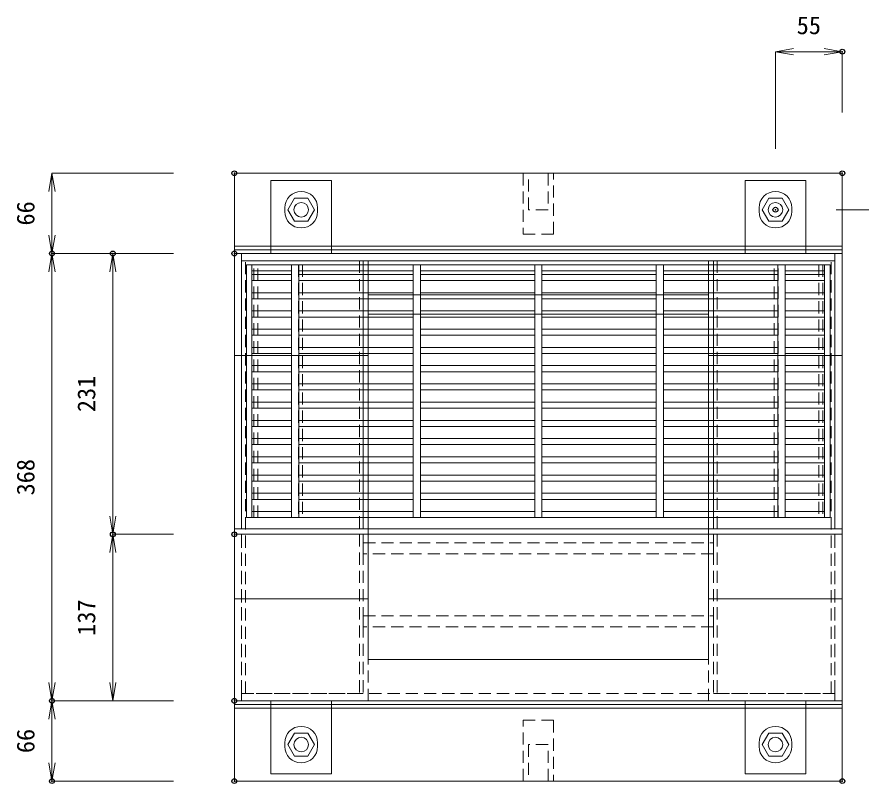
# Model space of a CAD drawing. Units: millimetres, scale not verified. Extents: x -5238 to -1348, y -370 to 2470.
# Drawn here: x -4096 to -3402, y 1425 to 2065 of the extents above; entities that cross this region are included whole.
import ezdxf
from ezdxf.enums import TextEntityAlignment as Align

# ---------------------------------------------------------------- set-up
doc = ezdxf.new("R2010")
doc.units = ezdxf.units.MM
doc.header["$LTSCALE"] = 20
doc.header["$PDMODE"] = 32
doc.header["$PDSIZE"] = 4
doc.linetypes.add('USER1', pattern=[0.75, 0.5, -0.25])
for name, color, linetype, lineweight in [('0-3_KIJUN', 7, 'Continuous', 18), ('0-5_SUNPO', 3, 'Continuous', 18), ('0-6_UKEWAKU', 4, 'Continuous', 18), ('0-7_GRE', 5, 'Continuous', 18), ('0-9__0-0_0', 7, 'Continuous', 18)]:
    doc.layers.add(name, color=color, linetype=linetype, lineweight=lineweight)
doc.layers.add('0-A__0-2_DEFPOINTS', color=7, linetype='Continuous')
doc.styles.add('ＭＳ ゴシック', font='')
doc.styles.get('ＭＳ ゴシック').set_extended_font_data('MS Gothic')

# ---------------------------------------------------------------- blocks, each defined once
blk = doc.blocks.new('M16_insert_dan')
at = {"layer": '0-3_KIJUN', "color": 3, "linetype": 'USER1'}
for points in [[(0, -12.5), (-50, -12.5), (-50, 12.5), (0, 12.5)], [(0, 8), (-30, 8), (-30, -8), (0, -8)]]:
    blk.add_lwpolyline(points, close=True, dxfattribs=at)
blk = doc.blocks.new('_OPEN')
at = {"layer": '0-9__0-0_0'}
blk.add_line((0, 0), (-1, 0), dxfattribs=at)
blk.add_lwpolyline([(-1, 0.167), (0, 0), (-1, -0.167)], dxfattribs=at)
blk = doc.blocks.new('_D4')
at = {"layer": '0-5_SUNPO'}
for p, q in [((1765.91, 2327.13), (1765.91, 2407.13)), ((1780.91, 2407.13), (1805.91, 2407.13)), ((1820.91, 2357.13), (1820.91, 2407.13))]:
    blk.add_line(p, q, dxfattribs=at)
at = {"layer": '0-A__0-2_DEFPOINTS'}
for p in [(1820.91, 2407.13), (1820.91, 2307.13), (1765.91, 2277.13)]:
    blk.add_point(p, dxfattribs=at)
at = {"layer": '0-5_SUNPO', "xscale": 15, "yscale": 15, "rotation": 180}
blk.add_blockref('_OPEN', (1765.91, 2407.13), dxfattribs=at)
at = {"layer": '0-5_SUNPO', "xscale": 15, "yscale": 15}
blk.add_blockref('_OPEN', (1820.91, 2407.13), dxfattribs=at)
at = {"layer": '0-5_SUNPO', "color": 7, "style": 'ＭＳ ゴシック'}
blk.add_text('55', height=14.66, dxfattribs=at).set_placement((1783.41, 2417.13), align=Align.BOTTOM_LEFT)
blk = doc.blocks.new('_D5')
at = {"layer": '0-5_SUNPO'}
for p, q in [((1920.91, 2322.13), (1920.91, 2337.13)), ((1870.91, 2307.13), (1920.91, 2307.13)), ((1920.91, 2277.13), (1920.91, 2307.13)), ((1815.91, 2277.13), (1920.91, 2277.13)), ((1920.91, 2262.13), (1920.91, 2247.13))]:
    blk.add_line(p, q, dxfattribs=at)
at = {"layer": '0-A__0-2_DEFPOINTS'}
for p in [(1820.91, 2307.13), (1920.91, 2307.13), (1765.91, 2277.13)]:
    blk.add_point(p, dxfattribs=at)
at = {"layer": '0-5_SUNPO', "xscale": 15, "yscale": 15}
for p, rotation in [((1920.91, 2307.13), 270), ((1920.91, 2277.13), 90)]:
    blk.add_blockref('_OPEN', p, dxfattribs=dict(at, rotation=rotation))
at = {"layer": '0-5_SUNPO', "color": 7, "style": 'ＭＳ ゴシック'}
blk.add_text('30', height=14.66, rotation=90, dxfattribs=at).set_placement((1910.91, 2282.13), align=Align.BOTTOM_LEFT)
blk = doc.blocks.new('_D6')
at = {"layer": '0-5_SUNPO'}
for p, q in [((1320.91, 1757.13), (1320.91, 1707.13)), ((1820.91, 1757.13), (1820.91, 1707.13)), ((1335.91, 1707.13), (1805.91, 1707.13))]:
    blk.add_line(p, q, dxfattribs=at)
at = {"layer": '0-A__0-2_DEFPOINTS'}
for p in [(1320.91, 1807.13), (1820.91, 1807.13), (1820.91, 1707.13)]:
    blk.add_point(p, dxfattribs=at)
at = {"layer": '0-5_SUNPO', "xscale": 15, "yscale": 15, "rotation": 180}
blk.add_blockref('_OPEN', (1320.91, 1707.13), dxfattribs=at)
at = {"layer": '0-5_SUNPO', "xscale": 15, "yscale": 15}
blk.add_blockref('_OPEN', (1820.91, 1707.13), dxfattribs=at)
at = {"layer": '0-5_SUNPO', "color": 7, "style": 'ＭＳ ゴシック'}
blk.add_text('500', height=14.66, dxfattribs=at).set_placement((1555.91, 1717.13), align=Align.BOTTOM_LEFT)
blk = doc.blocks.new('_D23')
at = {"layer": '0-5_SUNPO'}
for p, q in [((1270.91, 2010.13), (1220.91, 2010.13)), ((1220.91, 1888.13), (1220.91, 1995.13)), ((1270.91, 1873.13), (1220.91, 1873.13))]:
    blk.add_line(p, q, dxfattribs=at)
at = {"layer": '0-A__0-2_DEFPOINTS'}
for p in [(1220.91, 2010.13), (1320.91, 2010.13), (1320.91, 1873.13)]:
    blk.add_point(p, dxfattribs=at)
at = {"layer": '0-5_SUNPO', "xscale": 15, "yscale": 15}
for p, rotation in [((1220.91, 2010.13), 90), ((1220.91, 1873.13), 270)]:
    blk.add_blockref('_OPEN', p, dxfattribs=dict(at, rotation=rotation))
at = {"layer": '0-5_SUNPO', "color": 7, "style": 'ＭＳ ゴシック'}
blk.add_text('137', height=14.66, rotation=90, dxfattribs=at).set_placement((1210.91, 1926.63), align=Align.BOTTOM_LEFT)
blk = doc.blocks.new('_D24')
at = {"layer": '0-5_SUNPO'}
for p, q in [((1270.91, 2241.13), (1220.91, 2241.13)), ((1220.91, 2025.13), (1220.91, 2226.13)), ((1270.91, 2010.13), (1220.91, 2010.13))]:
    blk.add_line(p, q, dxfattribs=at)
at = {"layer": '0-A__0-2_DEFPOINTS'}
for p in [(1220.91, 2241.13), (1320.91, 2241.13), (1320.91, 2010.13)]:
    blk.add_point(p, dxfattribs=at)
at = {"layer": '0-5_SUNPO', "xscale": 15, "yscale": 15}
for p, rotation in [((1220.91, 2241.13), 90), ((1220.91, 2010.13), 270)]:
    blk.add_blockref('_OPEN', p, dxfattribs=dict(at, rotation=rotation))
at = {"layer": '0-5_SUNPO', "color": 7, "style": 'ＭＳ ゴシック'}
blk.add_text('231', height=14.66, rotation=90, dxfattribs=at).set_placement((1210.91, 2110.63), align=Align.BOTTOM_LEFT)
blk = doc.blocks.new('_D25')
at = {"layer": '0-5_SUNPO'}
for p, q in [((1270.91, 2307.13), (1170.91, 2307.13)), ((1170.91, 2292.13), (1170.91, 2256.13)), ((1270.91, 2241.13), (1170.91, 2241.13))]:
    blk.add_line(p, q, dxfattribs=at)
at = {"layer": '0-A__0-2_DEFPOINTS'}
for p in [(1320.91, 2307.13), (1170.91, 2241.13), (1320.91, 2241.13)]:
    blk.add_point(p, dxfattribs=at)
at = {"layer": '0-5_SUNPO', "xscale": 15, "yscale": 15}
for p, rotation in [((1170.91, 2307.13), 90), ((1170.91, 2241.13), 270)]:
    blk.add_blockref('_OPEN', p, dxfattribs=dict(at, rotation=rotation))
at = {"layer": '0-5_SUNPO', "color": 7, "style": 'ＭＳ ゴシック'}
blk.add_text('66', height=14.66, rotation=90, dxfattribs=at).set_placement((1160.91, 2264.13), align=Align.BOTTOM_LEFT)
blk = doc.blocks.new('_D26')
at = {"layer": '0-5_SUNPO'}
for p, q in [((1270.91, 2241.13), (1170.91, 2241.13)), ((1170.91, 2226.13), (1170.91, 1888.13)), ((1270.91, 1873.13), (1170.91, 1873.13))]:
    blk.add_line(p, q, dxfattribs=at)
at = {"layer": '0-A__0-2_DEFPOINTS'}
for p in [(1320.91, 2241.13), (1170.91, 1873.13), (1320.91, 1873.13)]:
    blk.add_point(p, dxfattribs=at)
at = {"layer": '0-5_SUNPO', "xscale": 15, "yscale": 15}
for p, rotation in [((1170.91, 2241.13), 90), ((1170.91, 1873.13), 270)]:
    blk.add_blockref('_OPEN', p, dxfattribs=dict(at, rotation=rotation))
at = {"layer": '0-5_SUNPO', "color": 7, "style": 'ＭＳ ゴシック'}
blk.add_text('368', height=14.66, rotation=90, dxfattribs=at).set_placement((1160.91, 2042.13), align=Align.BOTTOM_LEFT)
blk = doc.blocks.new('_D27')
at = {"layer": '0-5_SUNPO'}
for p, q in [((1270.91, 1873.13), (1170.91, 1873.13)), ((1170.91, 1858.13), (1170.91, 1822.13)), ((1270.91, 1807.13), (1170.91, 1807.13))]:
    blk.add_line(p, q, dxfattribs=at)
at = {"layer": '0-A__0-2_DEFPOINTS'}
for p in [(1320.91, 1873.13), (1170.91, 1807.13), (1320.91, 1807.13)]:
    blk.add_point(p, dxfattribs=at)
at = {"layer": '0-5_SUNPO', "xscale": 15, "yscale": 15}
for p, rotation in [((1170.91, 1873.13), 90), ((1170.91, 1807.13), 270)]:
    blk.add_blockref('_OPEN', p, dxfattribs=dict(at, rotation=rotation))
at = {"layer": '0-5_SUNPO', "color": 7, "style": 'ＭＳ ゴシック'}
blk.add_text('66', height=14.66, rotation=90, dxfattribs=at).set_placement((1160.91, 1830.13), align=Align.BOTTOM_LEFT)

msp = doc.modelspace()

# ---------------------------------------------------------------- linework, layer by layer
at = {"layer": '0-3_KIJUN'}
for p, q in [((-3917.16, 1876.81), (-3417.16, 1876.81)), ((-3917.16, 1873.81), (-3417.16, 1873.81)), ((-3917.16, 1786.81), (-3807.16, 1786.81)), ((-3527.16, 1786.81), (-3417.16, 1786.81)), ((-3917.16, 1586.81), (-3807.16, 1586.81)), ((-3527.16, 1586.81), (-3417.16, 1586.81)), ((-3917.16, 1499.81), (-3417.16, 1499.81)), ((-3917.16, 1496.81), (-3417.16, 1496.81))]:
    msp.add_line(p, q, dxfattribs=at)
for points in [[(-3917.16, 1436.81), (-3417.16, 1436.81), (-3417.16, 1936.81), (-3917.16, 1936.81)], [(-3807.16, 1536.81), (-3527.16, 1536.81), (-3527.16, 1836.81), (-3807.16, 1836.81)]]:
    msp.add_lwpolyline(points, close=True, dxfattribs=at)
for centre in [(-3862.16, 1906.81), (-3472.16, 1906.81), (-3862.16, 1466.81), (-3472.16, 1466.81)]:
    msp.add_circle(centre, 6, dxfattribs=at)
at = {"layer": '0-6_UKEWAKU'}
for p, q in [((-3875.66, 1908.31), (-3875.66, 1905.31)), ((-3848.66, 1905.31), (-3848.66, 1908.31)), ((-3485.66, 1908.31), (-3485.66, 1905.31)), ((-3458.66, 1905.31), (-3458.66, 1908.31)), ((-3875.66, 1468.31), (-3875.66, 1465.31)), ((-3848.66, 1465.31), (-3848.66, 1468.31)), ((-3485.66, 1468.31), (-3485.66, 1465.31)), ((-3458.66, 1465.31), (-3458.66, 1468.31))]:
    msp.add_line(p, q, dxfattribs=at)
for points in [[(-3837.16, 1930.81), (-3887.16, 1930.81), (-3887.16, 1870.81), (-3837.16, 1870.81)], [(-3497.16, 1930.81), (-3447.16, 1930.81), (-3447.16, 1870.81), (-3497.16, 1870.81)], [(-3917.16, 1870.81), (-3911.16, 1870.81), (-3911.16, 1644.31), (-3917.16, 1644.31)], [(-3417.16, 1502.81), (-3917.16, 1502.81), (-3917.16, 1870.81), (-3417.16, 1870.81)], [(-3423.16, 1864.81), (-3911.16, 1864.81), (-3911.16, 1870.81), (-3423.16, 1870.81)], [(-3417.16, 1644.31), (-3423.16, 1644.31), (-3423.16, 1870.81), (-3417.16, 1870.81)], [(-3811.16, 1864.81), (-3807.16, 1864.81), (-3807.16, 1644.31), (-3811.16, 1644.31)], [(-3527.16, 1820.81), (-3807.16, 1820.81), (-3807.16, 1864.81), (-3527.16, 1864.81)], [(-3527.16, 1644.31), (-3523.16, 1644.31), (-3523.16, 1864.81), (-3527.16, 1864.81)], [(-3917.16, 1644.31), (-3417.16, 1644.31), (-3417.16, 1639.81), (-3917.16, 1639.81)], [(-3837.16, 1442.81), (-3887.16, 1442.81), (-3887.16, 1502.81), (-3837.16, 1502.81)], [(-3447.16, 1442.81), (-3497.16, 1442.81), (-3497.16, 1502.81), (-3447.16, 1502.81)]]:
    msp.add_lwpolyline(points, close=True, dxfattribs=at)
at = {"layer": '0-6_UKEWAKU', "linetype": 'USER1'}
for points in [[(-3907.96, 1864.81), (-3814.36, 1864.81), (-3814.36, 1508.81), (-3907.96, 1508.81)], [(-3426.36, 1864.81), (-3519.96, 1864.81), (-3519.96, 1508.81), (-3426.36, 1508.81)], [(-3911.16, 1639.81), (-3811.16, 1639.81), (-3811.16, 1508.81), (-3911.16, 1508.81)], [(-3911.16, 1502.81), (-3807.16, 1502.81), (-3807.16, 1639.81), (-3911.16, 1639.81)], [(-3423.16, 1502.81), (-3527.16, 1502.81), (-3527.16, 1639.81), (-3423.16, 1639.81)], [(-3423.16, 1639.81), (-3523.16, 1639.81), (-3523.16, 1508.81), (-3423.16, 1508.81)], [(-3523.16, 1623.81), (-3811.16, 1623.81), (-3811.16, 1632.81), (-3523.16, 1632.81)], [(-3523.16, 1563.81), (-3811.16, 1563.81), (-3811.16, 1572.81), (-3523.16, 1572.81)], [(-3423.16, 1502.81), (-3911.16, 1502.81), (-3911.16, 1508.81), (-3423.16, 1508.81)]]:
    msp.add_lwpolyline(points, close=True, dxfattribs=at)
at = {"layer": '0-6_UKEWAKU'}
for centre, start, end in [((-3862.16, 1908.31), 0, 180), ((-3472.16, 1908.31), 0, 180), ((-3862.16, 1905.31), 180, 0), ((-3472.16, 1905.31), 180, 0), ((-3862.16, 1468.31), 0, 180), ((-3472.16, 1468.31), 0, 180), ((-3862.16, 1465.31), 180, 0), ((-3472.16, 1465.31), 180, 0)]:
    msp.add_arc(centre, 13.5, start, end, dxfattribs=at)
at = {"layer": '0-7_GRE'}
for points in [[(-3867.63, 1916.3), (-3873.11, 1906.81), (-3867.63, 1897.33), (-3856.68, 1897.33), (-3851.21, 1906.81), (-3856.68, 1916.3)], [(-3477.63, 1916.3), (-3483.11, 1906.81), (-3477.63, 1897.33), (-3466.68, 1897.33), (-3461.21, 1906.81), (-3466.68, 1916.3)], [(-3907.16, 1653.56), (-3907.16, 1861.56), (-3902.66, 1861.56), (-3902.66, 1653.56)], [(-3902.66, 1861.56), (-3902.66, 1856.56), (-3870.16, 1856.56), (-3870.16, 1861.56)], [(-3870.16, 1653.56), (-3870.16, 1861.56), (-3864.16, 1861.56), (-3864.16, 1653.56)], [(-3864.16, 1861.56), (-3864.16, 1856.56), (-3770.16, 1856.56), (-3770.16, 1861.56)], [(-3770.16, 1653.56), (-3770.16, 1861.56), (-3764.16, 1861.56), (-3764.16, 1653.56)], [(-3764.16, 1861.56), (-3764.16, 1856.56), (-3670.16, 1856.56), (-3670.16, 1861.56)], [(-3670.16, 1653.56), (-3670.16, 1861.56), (-3664.16, 1861.56), (-3664.16, 1653.56)], [(-3664.16, 1861.56), (-3664.16, 1856.56), (-3570.16, 1856.56), (-3570.16, 1861.56)], [(-3570.16, 1653.56), (-3570.16, 1861.56), (-3564.16, 1861.56), (-3564.16, 1653.56)], [(-3564.16, 1861.56), (-3564.16, 1856.56), (-3470.16, 1856.56), (-3470.16, 1861.56)], [(-3470.16, 1653.56), (-3470.16, 1861.56), (-3464.16, 1861.56), (-3464.16, 1653.56)], [(-3464.16, 1861.56), (-3464.16, 1856.56), (-3431.66, 1856.56), (-3431.66, 1861.56)], [(-3427.16, 1653.56), (-3427.16, 1861.56), (-3431.66, 1861.56), (-3431.66, 1653.56)], [(-3902.66, 1853.56), (-3902.66, 1848.56), (-3870.16, 1848.56), (-3870.16, 1853.56)], [(-3864.16, 1853.56), (-3864.16, 1848.56), (-3770.16, 1848.56), (-3770.16, 1853.56)], [(-3764.16, 1853.56), (-3764.16, 1848.56), (-3670.16, 1848.56), (-3670.16, 1853.56)], [(-3664.16, 1853.56), (-3664.16, 1848.56), (-3570.16, 1848.56), (-3570.16, 1853.56)], [(-3564.16, 1853.56), (-3564.16, 1848.56), (-3470.16, 1848.56), (-3470.16, 1853.56)], [(-3464.16, 1853.56), (-3464.16, 1848.56), (-3431.66, 1848.56), (-3431.66, 1853.56)], [(-3902.66, 1838.56), (-3902.66, 1833.56), (-3870.16, 1833.56), (-3870.16, 1838.56)], [(-3864.16, 1838.56), (-3864.16, 1833.56), (-3770.16, 1833.56), (-3770.16, 1838.56)], [(-3764.16, 1838.56), (-3764.16, 1833.56), (-3670.16, 1833.56), (-3670.16, 1838.56)], [(-3664.16, 1838.56), (-3664.16, 1833.56), (-3570.16, 1833.56), (-3570.16, 1838.56)], [(-3564.16, 1838.56), (-3564.16, 1833.56), (-3470.16, 1833.56), (-3470.16, 1838.56)], [(-3464.16, 1838.56), (-3464.16, 1833.56), (-3431.66, 1833.56), (-3431.66, 1838.56)], [(-3902.66, 1823.56), (-3902.66, 1818.56), (-3870.16, 1818.56), (-3870.16, 1823.56)], [(-3864.16, 1823.56), (-3864.16, 1818.56), (-3770.16, 1818.56), (-3770.16, 1823.56)], [(-3764.16, 1823.56), (-3764.16, 1818.56), (-3670.16, 1818.56), (-3670.16, 1823.56)], [(-3664.16, 1823.56), (-3664.16, 1818.56), (-3570.16, 1818.56), (-3570.16, 1823.56)], [(-3564.16, 1823.56), (-3564.16, 1818.56), (-3470.16, 1818.56), (-3470.16, 1823.56)], [(-3464.16, 1823.56), (-3464.16, 1818.56), (-3431.66, 1818.56), (-3431.66, 1823.56)], [(-3902.66, 1808.56), (-3902.66, 1803.56), (-3870.16, 1803.56), (-3870.16, 1808.56)], [(-3864.16, 1808.56), (-3864.16, 1803.56), (-3770.16, 1803.56), (-3770.16, 1808.56)], [(-3764.16, 1808.56), (-3764.16, 1803.56), (-3670.16, 1803.56), (-3670.16, 1808.56)], [(-3664.16, 1808.56), (-3664.16, 1803.56), (-3570.16, 1803.56), (-3570.16, 1808.56)], [(-3564.16, 1808.56), (-3564.16, 1803.56), (-3470.16, 1803.56), (-3470.16, 1808.56)], [(-3464.16, 1808.56), (-3464.16, 1803.56), (-3431.66, 1803.56), (-3431.66, 1808.56)], [(-3902.66, 1793.56), (-3902.66, 1788.56), (-3870.16, 1788.56), (-3870.16, 1793.56)], [(-3864.16, 1793.56), (-3864.16, 1788.56), (-3770.16, 1788.56), (-3770.16, 1793.56)], [(-3764.16, 1793.56), (-3764.16, 1788.56), (-3670.16, 1788.56), (-3670.16, 1793.56)], [(-3664.16, 1793.56), (-3664.16, 1788.56), (-3570.16, 1788.56), (-3570.16, 1793.56)], [(-3564.16, 1793.56), (-3564.16, 1788.56), (-3470.16, 1788.56), (-3470.16, 1793.56)], [(-3464.16, 1793.56), (-3464.16, 1788.56), (-3431.66, 1788.56), (-3431.66, 1793.56)], [(-3902.66, 1778.56), (-3902.66, 1773.56), (-3870.16, 1773.56), (-3870.16, 1778.56)], [(-3864.16, 1778.56), (-3864.16, 1773.56), (-3770.16, 1773.56), (-3770.16, 1778.56)], [(-3764.16, 1778.56), (-3764.16, 1773.56), (-3670.16, 1773.56), (-3670.16, 1778.56)], [(-3664.16, 1778.56), (-3664.16, 1773.56), (-3570.16, 1773.56), (-3570.16, 1778.56)], [(-3564.16, 1778.56), (-3564.16, 1773.56), (-3470.16, 1773.56), (-3470.16, 1778.56)], [(-3464.16, 1778.56), (-3464.16, 1773.56), (-3431.66, 1773.56), (-3431.66, 1778.56)], [(-3902.66, 1763.56), (-3902.66, 1758.56), (-3870.16, 1758.56), (-3870.16, 1763.56)], [(-3864.16, 1763.56), (-3864.16, 1758.56), (-3770.16, 1758.56), (-3770.16, 1763.56)], [(-3764.16, 1763.56), (-3764.16, 1758.56), (-3670.16, 1758.56), (-3670.16, 1763.56)], [(-3664.16, 1763.56), (-3664.16, 1758.56), (-3570.16, 1758.56), (-3570.16, 1763.56)], [(-3564.16, 1763.56), (-3564.16, 1758.56), (-3470.16, 1758.56), (-3470.16, 1763.56)], [(-3464.16, 1763.56), (-3464.16, 1758.56), (-3431.66, 1758.56), (-3431.66, 1763.56)], [(-3902.66, 1748.56), (-3902.66, 1743.56), (-3870.16, 1743.56), (-3870.16, 1748.56)], [(-3864.16, 1748.56), (-3864.16, 1743.56), (-3770.16, 1743.56), (-3770.16, 1748.56)], [(-3764.16, 1748.56), (-3764.16, 1743.56), (-3670.16, 1743.56), (-3670.16, 1748.56)], [(-3664.16, 1748.56), (-3664.16, 1743.56), (-3570.16, 1743.56), (-3570.16, 1748.56)], [(-3564.16, 1748.56), (-3564.16, 1743.56), (-3470.16, 1743.56), (-3470.16, 1748.56)], [(-3464.16, 1748.56), (-3464.16, 1743.56), (-3431.66, 1743.56), (-3431.66, 1748.56)], [(-3902.66, 1733.56), (-3902.66, 1728.56), (-3870.16, 1728.56), (-3870.16, 1733.56)], [(-3864.16, 1733.56), (-3864.16, 1728.56), (-3770.16, 1728.56), (-3770.16, 1733.56)], [(-3764.16, 1733.56), (-3764.16, 1728.56), (-3670.16, 1728.56), (-3670.16, 1733.56)], [(-3664.16, 1733.56), (-3664.16, 1728.56), (-3570.16, 1728.56), (-3570.16, 1733.56)], [(-3564.16, 1733.56), (-3564.16, 1728.56), (-3470.16, 1728.56), (-3470.16, 1733.56)], [(-3464.16, 1733.56), (-3464.16, 1728.56), (-3431.66, 1728.56), (-3431.66, 1733.56)], [(-3902.66, 1718.56), (-3902.66, 1713.56), (-3870.16, 1713.56), (-3870.16, 1718.56)], [(-3864.16, 1718.56), (-3864.16, 1713.56), (-3770.16, 1713.56), (-3770.16, 1718.56)], [(-3764.16, 1718.56), (-3764.16, 1713.56), (-3670.16, 1713.56), (-3670.16, 1718.56)], [(-3664.16, 1718.56), (-3664.16, 1713.56), (-3570.16, 1713.56), (-3570.16, 1718.56)], [(-3564.16, 1718.56), (-3564.16, 1713.56), (-3470.16, 1713.56), (-3470.16, 1718.56)], [(-3464.16, 1718.56), (-3464.16, 1713.56), (-3431.66, 1713.56), (-3431.66, 1718.56)], [(-3902.66, 1703.56), (-3902.66, 1698.56), (-3870.16, 1698.56), (-3870.16, 1703.56)], [(-3864.16, 1703.56), (-3864.16, 1698.56), (-3770.16, 1698.56), (-3770.16, 1703.56)], [(-3764.16, 1703.56), (-3764.16, 1698.56), (-3670.16, 1698.56), (-3670.16, 1703.56)], [(-3664.16, 1703.56), (-3664.16, 1698.56), (-3570.16, 1698.56), (-3570.16, 1703.56)], [(-3564.16, 1703.56), (-3564.16, 1698.56), (-3470.16, 1698.56), (-3470.16, 1703.56)], [(-3464.16, 1703.56), (-3464.16, 1698.56), (-3431.66, 1698.56), (-3431.66, 1703.56)], [(-3902.66, 1688.56), (-3902.66, 1683.56), (-3870.16, 1683.56), (-3870.16, 1688.56)], [(-3864.16, 1688.56), (-3864.16, 1683.56), (-3770.16, 1683.56), (-3770.16, 1688.56)], [(-3764.16, 1688.56), (-3764.16, 1683.56), (-3670.16, 1683.56), (-3670.16, 1688.56)], [(-3664.16, 1688.56), (-3664.16, 1683.56), (-3570.16, 1683.56), (-3570.16, 1688.56)], [(-3564.16, 1688.56), (-3564.16, 1683.56), (-3470.16, 1683.56), (-3470.16, 1688.56)], [(-3464.16, 1688.56), (-3464.16, 1683.56), (-3431.66, 1683.56), (-3431.66, 1688.56)], [(-3902.66, 1673.56), (-3902.66, 1668.56), (-3870.16, 1668.56), (-3870.16, 1673.56)], [(-3864.16, 1673.56), (-3864.16, 1668.56), (-3770.16, 1668.56), (-3770.16, 1673.56)], [(-3764.16, 1673.56), (-3764.16, 1668.56), (-3670.16, 1668.56), (-3670.16, 1673.56)], [(-3664.16, 1673.56), (-3664.16, 1668.56), (-3570.16, 1668.56), (-3570.16, 1673.56)], [(-3564.16, 1673.56), (-3564.16, 1668.56), (-3470.16, 1668.56), (-3470.16, 1673.56)], [(-3464.16, 1673.56), (-3464.16, 1668.56), (-3431.66, 1668.56), (-3431.66, 1673.56)], [(-3902.66, 1658.56), (-3902.66, 1653.56), (-3870.16, 1653.56), (-3870.16, 1658.56)], [(-3864.16, 1658.56), (-3864.16, 1653.56), (-3770.16, 1653.56), (-3770.16, 1658.56)], [(-3764.16, 1658.56), (-3764.16, 1653.56), (-3670.16, 1653.56), (-3670.16, 1658.56)], [(-3664.16, 1658.56), (-3664.16, 1653.56), (-3570.16, 1653.56), (-3570.16, 1658.56)], [(-3564.16, 1658.56), (-3564.16, 1653.56), (-3470.16, 1653.56), (-3470.16, 1658.56)], [(-3464.16, 1658.56), (-3464.16, 1653.56), (-3431.66, 1653.56), (-3431.66, 1658.56)], [(-3867.63, 1476.3), (-3873.11, 1466.81), (-3867.63, 1457.33), (-3856.68, 1457.33), (-3851.21, 1466.81), (-3856.68, 1476.3)], [(-3477.63, 1476.3), (-3483.11, 1466.81), (-3477.63, 1457.33), (-3466.68, 1457.33), (-3461.21, 1466.81), (-3466.68, 1476.3)]]:
    msp.add_lwpolyline(points, close=True, dxfattribs=at)
at = {"layer": '0-7_GRE', "linetype": 'USER1'}
for points in [[(-3901.16, 1653.56), (-3901.16, 1861.56), (-3861.16, 1861.56), (-3861.16, 1653.56)], [(-3897.96, 1653.56), (-3897.96, 1861.56), (-3864.36, 1861.56), (-3864.36, 1653.56)], [(-3473.16, 1653.56), (-3473.16, 1861.56), (-3433.16, 1861.56), (-3433.16, 1653.56)], [(-3469.96, 1653.56), (-3469.96, 1861.56), (-3436.36, 1861.56), (-3436.36, 1653.56)]]:
    msp.add_lwpolyline(points, close=True, dxfattribs=at)

# ---------------------------------------------------------------- block references
at = {"layer": '0-3_KIJUN', "xscale": -1, "rotation": 270}
msp.add_blockref('M16_insert_dan', (-3667.16, 1936.81), dxfattribs=at)
at = {"layer": '0-3_KIJUN', "rotation": 270}
msp.add_blockref('M16_insert_dan', (-3667.16, 1436.81), dxfattribs=at)
at = {"layer": '0-5_SUNPO'}
for name in ['_D4', '_D5', '_D25', '_D26', '_D24', '_D23', '_D27', '_D6']:
    msp.add_blockref(name, (-5238.06, -370.31), dxfattribs=at)

doc.saveas('drawing.dxf')
